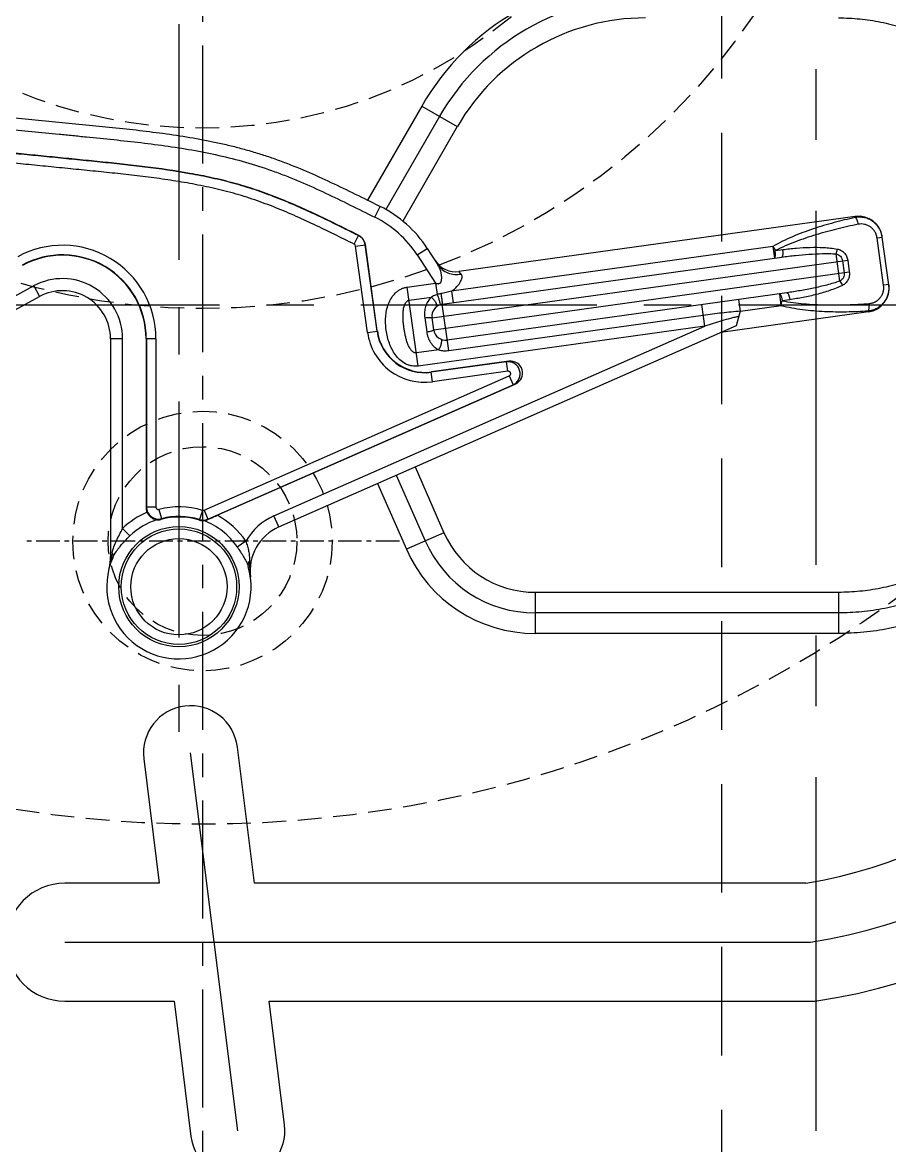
# Model space of a CAD drawing. Header units: millimetres. Extents: x 28656 to 29764, y -21384 to -20601.
# Drawn here: x 29552.48 to 29589.24, y -20886.88 to -20839.29 of the extents above; entities that cross this region are included whole.
import ezdxf

# ---------------------------------------------------------------- set-up
doc = ezdxf.new("R2010")
doc.units = ezdxf.units.MM
doc.header["$LTSCALE"] = 8
doc.linetypes.add('CENTER', pattern=[2, 1.25, -0.25, 0.25, -0.25])
doc.linetypes.add('HIDDEN', pattern=[0.375, 0.25, -0.125])
for name, color, linetype in [('Cav-cor', 30, 'Continuous'), ('CL', 1, 'Continuous'), ('WT', 4, 'Continuous')]:
    doc.layers.add(name, color=color, linetype=linetype)

msp = doc.modelspace()

# ---------------------------------------------------------------- linework, layer by layer
at = {"linetype": 'CENTER', "ltscale": 0.5}
msp.add_line((29560.117, -20648.266), (29560.117, -20998.266), dxfattribs=at)
at = {"color": 8, "linetype": 'CENTER', "ltscale": 0.1}
msp.add_line((29568.463, -20861.266), (29552.525, -20861.266), dxfattribs=at)
at = {"color": 8, "linetype": 'HIDDEN', "ltscale": 0.5}
for centre, radius in [((29560.117, -20823.266), 50), ((29560.117, -20823.266), 28.15), ((29560.117, -20823.266), 20.5), ((29560.117, -20861.266), 5.5), ((29560.117, -20861.266), 4)]:
    msp.add_circle(centre, radius, dxfattribs=at)
at = {"layer": 'Cav-cor', "color": 241}
for p, q in [((29569.411, -20842.829), (29567.109, -20846.815)), ((29569.411, -20842.829), (29570.92, -20843.7)), ((29570.166, -20843.265), (29567.887, -20847.21)), ((29570.92, -20843.7), (29568.609, -20847.705)), ((29567.109, -20846.815), (29567.149, -20846.835)), ((29567.149, -20846.835), (29567.649, -20847.084)), ((29567.422, -20847.54), (29567.649, -20847.084)), ((29587.787, -20847.51), (29570.987, -20849.844)), ((29587.787, -20847.51), (29587.794, -20847.556)), ((29566.55, -20848.686), (29566.731, -20848.321)), ((29566.743, -20848.312), (29566.731, -20848.321)), ((29566.605, -20848.763), (29567.009, -20848.707)), ((29567.115, -20852.429), (29566.605, -20848.763)), ((29567.021, -20848.698), (29567.009, -20848.707)), ((29567.518, -20852.373), (29567.009, -20848.707)), ((29567.529, -20852.358), (29567.021, -20848.698)), ((29584.298, -20848.782), (29570.673, -20850.675)), ((29584.293, -20848.783), (29584.361, -20849.273)), ((29588.94, -20848.395), (29588.717, -20848.426)), ((29588.993, -20850.416), (29588.717, -20848.426)), ((29589.219, -20850.4), (29588.938, -20848.38)), ((29569.22, -20849.141), (29569.647, -20848.862)), ((29569.22, -20849.141), (29569.998, -20850.333)), ((29569.647, -20848.862), (29570.098, -20849.553)), ((29570.283, -20851.229), (29584.682, -20849.228)), ((29584.405, -20848.958), (29584.72, -20848.914)), ((29587.138, -20850.247), (29586.978, -20849.095)), ((29569.848, -20851.804), (29587.469, -20849.356)), ((29587.251, -20849.386), (29587.322, -20849.892)), ((29587.469, -20849.356), (29587.539, -20849.861)), ((29569.918, -20852.31), (29587.539, -20849.861)), ((29571.085, -20849.948), (29570.987, -20849.844)), ((29552.96, -20850.454), (29540.447, -20857.276)), ((29552.96, -20850.454), (29553.204, -20850.902)), ((29568.801, -20850.5), (29569.998, -20850.333)), ((29569.267, -20853.85), (29568.801, -20850.5)), ((29569.998, -20850.333), (29570.066, -20850.818)), ((29570.673, -20850.675), (29570.741, -20851.165)), ((29589.217, -20850.385), (29588.993, -20850.416)), ((29540.173, -20858.007), (29553.204, -20850.902)), ((29568.879, -20851.058), (29569.823, -20850.927)), ((29584.893, -20850.744), (29570.493, -20852.745)), ((29582.926, -20851.517), (29582.858, -20851.027)), ((29584.572, -20850.789), (29584.64, -20851.279)), ((29585.015, -20851.036), (29584.697, -20851.08)), ((29570.555, -20853.189), (29570.283, -20851.229)), ((29581.414, -20852.163), (29581.286, -20851.245)), ((29588.349, -20851.551), (29582.096, -20852.42)), ((29582.757, -20852.129), (29582.927, -20851.513)), ((29582.926, -20851.517), (29584.643, -20851.278)), ((29588.342, -20851.505), (29588.349, -20851.551)), ((29563.352, -20860.667), (29582.757, -20852.129)), ((29569.538, -20851.802), (29569.621, -20852.396)), ((29569.918, -20852.31), (29569.848, -20851.804)), ((29570.555, -20853.189), (29581.348, -20851.69)), ((29563.147, -20860.2), (29581.414, -20852.163)), ((29567.115, -20852.429), (29567.518, -20852.373)), ((29567.518, -20852.373), (29567.529, -20852.358)), ((29581.414, -20852.163), (29569.267, -20853.85)), ((29556.73, -20852.693), (29556.22, -20852.693)), ((29556.22, -20852.693), (29556.22, -20861.92)), ((29556.73, -20860.732), (29556.73, -20852.693)), ((29558.144, -20852.693), (29557.724, -20852.693)), ((29557.724, -20852.693), (29557.724, -20859.84)), ((29557.737, -20852.693), (29557.737, -20859.823)), ((29558.144, -20852.693), (29558.144, -20859.823)), ((29570.133, -20853.161), (29569.189, -20853.292)), ((29573.011, -20853.668), (29569.818, -20854.112)), ((29573.101, -20853.642), (29569.829, -20854.097)), ((29573.101, -20853.642), (29573.011, -20853.668)), ((29573.067, -20854.072), (29573.011, -20853.668)), ((29560.183, -20859.96), (29573.122, -20854.266)), ((29569.818, -20854.112), (29569.829, -20854.097)), ((29569.874, -20854.516), (29569.818, -20854.112)), ((29573.067, -20854.072), (29569.874, -20854.516)), ((29573.122, -20854.266), (29573.286, -20854.64)), ((29560.347, -20860.333), (29573.286, -20854.64)), ((29560.74, -20860.174), (29573.377, -20854.614)), ((29573.377, -20854.614), (29573.286, -20854.64)), ((29569.129, -20858.125), (29570.355, -20860.91)), ((29568.331, -20858.476), (29569.557, -20861.261)), ((29567.533, -20858.827), (29568.759, -20861.612)), ((29558.144, -20859.823), (29557.737, -20859.823)), ((29558.272, -20859.921), (29558.374, -20860.316)), ((29560.112, -20859.964), (29559.992, -20860.353)), ((29560.183, -20859.96), (29560.347, -20860.333)), ((29563.352, -20860.667), (29563.147, -20860.2)), ((29559.992, -20860.378), (29559.992, -20860.353)), ((29560.348, -20860.351), (29560.347, -20860.333)), ((29556.73, -20860.732), (29557.037, -20861.049)), ((29570.355, -20860.91), (29568.759, -20861.612)), ((29561.958, -20861.272), (29561.593, -20861.52)), ((29556.257, -20861.92), (29556.22, -20861.92)), ((29587.075, -20863.439), (29574.23, -20863.439)), ((29574.23, -20865.182), (29574.23, -20863.439)), ((29587.075, -20863.439), (29587.075, -20865.182)), ((29587.075, -20864.311), (29574.23, -20864.311)), ((29587.075, -20865.182), (29574.23, -20865.182)), ((29561.609, -20886.254), (29559.614, -20870.242)), ((29562.317, -20875.766), (29561.598, -20869.995)), ((29557.629, -20870.49), (29558.286, -20875.766)), ((29558.286, -20875.766), (29554.286, -20875.766)), ((29585.695, -20875.766), (29562.317, -20875.766)), ((29554.286, -20878.266), (29585.893, -20878.266)), ((29554.286, -20880.766), (29558.909, -20880.766)), ((29558.909, -20880.766), (29559.624, -20886.501)), ((29562.94, -20880.766), (29586.08, -20880.766)), ((29563.593, -20886.006), (29562.94, -20880.766))]:
    msp.add_line(p, q, dxfattribs=at)
for radius in [2.55, 2.448, 2.04]:
    msp.add_circle((29559.117, -20863.2), radius, dxfattribs=at)
for centre, radius, start, end in [((29572.445, -20855.194), 35.018, 347.6108, 79.4724), ((29572.445, -20855.194), 32.518, 347.6108, 79.074), ((29572.445, -20855.194), 30.018, 347.6108, 78.6267), ((29578.897, -20848.301), 10.952, 89.9809, 150.0191), ((29578.897, -20848.301), 10.08, 89.9793, 150.0207), ((29578.897, -20848.301), 9.208, 89.9773, 150.0227), ((29565.376, -20851.649), 5.1, 33.13, 63.5296), ((29565.376, -20851.649), 4.59, 33.13, 63.5296), ((29587.928, -20848.52), 1.02, 7.91, 97.91), ((29566.504, -20848.777), 0.51, 7.9409, 63.4997), ((29566.516, -20848.768), 0.51, 7.9076, 63.5328), ((29554.18, -20852.693), 3.964, 0, 118.6), ((29566.504, -20848.777), 0.102, 7.91, 63.5306), ((29554.18, -20852.693), 3.556, 0, 118.6), ((29554.18, -20852.693), 3.543, 0, 118.6), ((29570.847, -20848.834), 1.02, 213.117, 277.9098), ((29554.18, -20852.693), 2.55, 0, 118.6), ((29554.18, -20852.693), 2.04, 0, 118.6), ((29588.208, -20850.541), 1.02, 277.91, 7.91), ((29570.353, -20851.734), 0.51, 97.91, 187.91), ((29569.537, -20852.093), 2.446, 187.8963, 277.9237), ((29569.537, -20852.094), 2.038, 187.8767, 277.9433), ((29570.423, -20852.239), 0.51, 187.91, 277.91), ((29559.117, -20863.2), 3.433, 113.1717, 134.0417), ((29564.69, -20865.211), 8.796, 142.2298, 142.3679), ((29558.234, -20859.84), 0.51, 179.9961, 203.5607), ((29558.247, -20859.822), 0.51, 180.0882, 284.3716), ((29558.246, -20859.823), 0.102, 179.9874, 284.4723), ((29559.117, -20863.2), 3.386, 72.9126, 104.4598), ((29559.117, -20863.2), 2.954, 72.766, 104.9691), ((29559.117, -20863.2), 2.978, 72.9126, 104.4598), ((29560.142, -20859.866), 0.102, 252.9136, 293.7489), ((29559.117, -20863.2), 3.433, 34.1636, 61.7962), ((29564.174, -20862.534), 2.55, 113.75, 150.3228), ((29559.117, -20863.2), 2.992, 108.2605, 134.0417), ((29564.43, -20864.297), 7.247, 146.6822, 146.9631), ((29560.142, -20859.866), 0.51, 252.9314, 293.7311), ((29559.117, -20863.2), 2.992, 34.1635, 69.4467), ((29564.174, -20862.534), 2.04, 113.75, 187.4978), ((29574.227, -20859.209), 4.229, 203.7119, 270.0381), ((29574.227, -20859.209), 5.973, 203.723, 270.027), ((29574.227, -20859.209), 5.101, 203.7184, 270.0316), ((29582.434, -20855.864), 20.168, 279.3074, 343.8433), ((29559.117, -20863.2), 3.06, 156.3492, 16.3815), ((29554.18, -20861.92), 2.04, 345.4662, 0), ((29562.204, -20863.062), 6.055, 167.6592, 169.1304), ((29582.434, -20855.864), 22.668, 278.7781, 343.8433), ((29582.434, -20855.864), 25.168, 278.3299, 343.8433), ((29559.614, -20870.242), 2, 7.1034, 187.1034), ((29554.286, -20878.266), 2.5, 90, 270), ((29561.609, -20886.254), 2, 187.1034, 7.1034)]:
    msp.add_arc(centre, radius, start, end, dxfattribs=at)
for centre, major_axis, ratio, start_param, end_param in [((29569.551, -20852.075), (1.232, 1.629), 0.998783, -3.926382, -2.356803), ((29573.167, -20854.149), (-0.506, -0.144), 0.969354, 1.713338, 4.569847)]:
    msp.add_ellipse(centre, major_axis=major_axis, ratio=ratio, start_param=start_param, end_param=end_param, dxfattribs=at)
for points, knots in [([(29587.075, -20837.35), (29587.434, -20837.35), (29588.152, -20837.385), (29589.218, -20837.542), (29590.263, -20837.802), (29591.278, -20838.164), (29592.252, -20838.624), (29593.177, -20839.177), (29594.043, -20839.818), (29594.842, -20840.542), (29595.565, -20841.34), (29596.206, -20842.206), (29596.759, -20843.131), (29597.219, -20844.105), (29597.581, -20845.12), (29597.841, -20846.166), (29597.999, -20847.231), (29598.034, -20847.949), (29598.034, -20848.308)], [0, 0, 0, 0, 0.062501, 0.125, 0.1875, 0.25, 0.3125, 0.375, 0.4375, 0.5, 0.5625, 0.625, 0.6875, 0.75, 0.8125, 0.875, 0.937499, 1, 1, 1, 1]), ([(29587.075, -20838.221), (29587.405, -20838.221), (29588.066, -20838.253), (29589.047, -20838.398), (29590.01, -20838.638), (29590.944, -20838.971), (29591.841, -20839.394), (29592.692, -20839.903), (29593.489, -20840.493), (29594.224, -20841.159), (29594.89, -20841.894), (29595.48, -20842.691), (29595.989, -20843.542), (29596.412, -20844.439), (29596.745, -20845.374), (29596.985, -20846.336), (29597.13, -20847.317), (29597.162, -20847.978), (29597.162, -20848.308)], [0, 0, 0, 0, 0.062501, 0.125, 0.187501, 0.250001, 0.3125, 0.375, 0.4375, 0.5, 0.5625, 0.625, 0.6875, 0.749999, 0.812499, 0.875, 0.937499, 1, 1, 1, 1]), ([(29587.075, -20839.093), (29587.377, -20839.093), (29587.98, -20839.122), (29588.877, -20839.254), (29589.756, -20839.473), (29590.61, -20839.777), (29591.429, -20840.164), (29592.465, -20840.783), (29593.639, -20841.745), (29594.6, -20842.918), (29595.219, -20843.954), (29595.606, -20844.773), (29595.91, -20845.627), (29596.129, -20846.506), (29596.261, -20847.403), (29596.29, -20848.006), (29596.29, -20848.308)], [0, 0, 0, 0, 0.06252, 0.125038, 0.187558, 0.250077, 0.312596, 0.375114, 0.5, 0.624886, 0.687404, 0.749923, 0.812442, 0.874962, 0.93748, 1, 1, 1, 1]), ([(29549.316, -20843.079), (29549.697, -20843.107), (29550.459, -20843.169), (29551.601, -20843.27), (29552.742, -20843.378), (29553.883, -20843.491), (29555.024, -20843.606), (29556.165, -20843.719), (29557.305, -20843.84), (29558.443, -20843.98), (29559.577, -20844.151), (29560.516, -20844.327), (29561.262, -20844.495), (29561.817, -20844.637), (29562.368, -20844.796), (29562.914, -20844.971), (29563.454, -20845.163), (29564.167, -20845.438), (29565.045, -20845.817), (29566.082, -20846.306), (29566.767, -20846.645), (29567.109, -20846.815)], [0, 0, 0, 0, 0.062499, 0.124998, 0.187497, 0.249996, 0.312495, 0.374994, 0.437493, 0.499992, 0.562491, 0.624991, 0.656243, 0.687494, 0.718746, 0.749999, 0.781251, 0.812502, 0.875002, 0.937501, 1, 1, 1, 1]), ([(29549.399, -20843.598), (29549.786, -20843.627), (29550.559, -20843.69), (29551.719, -20843.793), (29552.878, -20843.904), (29553.843, -20844.001), (29554.616, -20844.077), (29555.388, -20844.153), (29556.353, -20844.251), (29557.51, -20844.377), (29558.665, -20844.525), (29559.815, -20844.708), (29560.957, -20844.94), (29562.085, -20845.233), (29563.006, -20845.539), (29563.731, -20845.815), (29564.449, -20846.112), (29565.333, -20846.513), (29566.38, -20847.021), (29567.075, -20847.367), (29567.422, -20847.54)], [0, 0, 0, 0, 0.062496, 0.124993, 0.187489, 0.249985, 0.281233, 0.31248, 0.374976, 0.437475, 0.499972, 0.562475, 0.624981, 0.687485, 0.749991, 0.78125, 0.812502, 0.875005, 0.937505, 1, 1, 1, 1]), ([(29566.743, -20848.312), (29566.457, -20848.17), (29565.885, -20847.885), (29565.022, -20847.466), (29564.15, -20847.066), (29563.413, -20846.756), (29562.815, -20846.529), (29562.362, -20846.371), (29561.905, -20846.226), (29561.29, -20846.049), (29560.513, -20845.861), (29559.258, -20845.614), (29557.991, -20845.435), (29556.72, -20845.289), (29555.925, -20845.207), (29555.289, -20845.143), (29554.653, -20845.079), (29553.857, -20844.999), (29552.903, -20844.905), (29552.266, -20844.843), (29551.948, -20844.813)], [0, 0, 0, 0, 0.062499, 0.124999, 0.187499, 0.25, 0.281252, 0.312506, 0.34376, 0.375013, 0.437515, 0.500015, 0.625004, 0.687503, 0.750003, 0.781252, 0.812502, 0.875001, 0.937501, 1, 1, 1, 1]), ([(29566.731, -20848.321), (29566.446, -20848.179), (29565.874, -20847.894), (29565.013, -20847.476), (29564.143, -20847.077), (29563.26, -20846.706), (29562.511, -20846.432), (29561.902, -20846.238), (29561.289, -20846.062), (29560.513, -20845.874), (29559.26, -20845.628), (29557.996, -20845.449), (29556.728, -20845.303), (29555.934, -20845.221), (29555.299, -20845.157), (29554.664, -20845.093), (29553.871, -20845.014), (29552.918, -20844.919), (29552.283, -20844.858), (29551.965, -20844.828)], [0, 0, 0, 0, 0.062498, 0.124997, 0.187496, 0.249996, 0.312501, 0.343755, 0.375009, 0.437517, 0.500019, 0.625009, 0.687507, 0.750006, 0.781255, 0.812505, 0.875003, 0.937502, 1, 1, 1, 1]), ([(29566.55, -20848.686), (29566.267, -20848.545), (29565.701, -20848.263), (29564.848, -20847.849), (29563.987, -20847.453), (29563.113, -20847.086), (29562.37, -20846.815), (29561.768, -20846.623), (29561.312, -20846.494), (29560.853, -20846.376), (29560.237, -20846.235), (29559.461, -20846.084), (29558.525, -20845.935), (29557.585, -20845.812), (29556.643, -20845.704), (29555.857, -20845.623), (29555.228, -20845.56), (29554.6, -20845.497), (29553.814, -20845.418), (29552.87, -20845.324), (29552.241, -20845.264), (29551.927, -20845.234)], [0, 0, 0, 0, 0.062498, 0.124995, 0.187493, 0.249992, 0.312496, 0.34375, 0.375003, 0.406259, 0.437515, 0.500016, 0.562515, 0.625014, 0.687512, 0.75001, 0.781259, 0.812507, 0.875005, 0.937502, 1, 1, 1, 1]), ([(29587.794, -20847.556), (29587.491, -20847.62), (29586.889, -20847.763), (29586.147, -20847.984), (29585.562, -20848.191), (29584.986, -20848.421), (29584.567, -20848.626), (29584.298, -20848.782)], [0, 0, 0, 0, 0.249603, 0.499366, 0.624383, 0.749487, 1, 1, 1, 1]), ([(29587.915, -20847.841), (29587.613, -20847.902), (29587.013, -20848.035), (29586.122, -20848.278), (29585.246, -20848.572), (29584.679, -20848.817), (29584.405, -20848.958)], [0, 0, 0, 0, 0.249774, 0.499637, 0.749654, 1, 1, 1, 1]), ([(29588.938, -20848.38), (29588.928, -20848.314), (29588.895, -20848.185), (29588.808, -20848.004), (29588.688, -20847.845), (29588.54, -20847.714), (29588.369, -20847.616), (29588.182, -20847.555), (29587.987, -20847.533), (29587.857, -20847.544), (29587.794, -20847.556)], [0, 0, 0, 0, 0.126764, 0.253203, 0.379038, 0.504235, 0.628771, 0.752759, 0.876409, 1, 1, 1, 1]), ([(29587.794, -20847.556), (29587.8, -20847.56), (29587.812, -20847.57), (29587.828, -20847.592), (29587.845, -20847.62), (29587.868, -20847.67), (29587.893, -20847.744), (29587.908, -20847.808), (29587.915, -20847.841)], [0, 0, 0, 0, 0.064988, 0.150525, 0.256387, 0.380874, 0.674217, 1, 1, 1, 1]), ([(29588.717, -20848.426), (29588.71, -20848.379), (29588.688, -20848.286), (29588.629, -20848.158), (29588.545, -20848.044), (29588.44, -20847.951), (29588.319, -20847.881), (29588.188, -20847.838), (29588.051, -20847.823), (29587.959, -20847.832), (29587.915, -20847.841)], [0, 0, 0, 0, 0.12743, 0.254541, 0.380851, 0.506253, 0.630688, 0.754279, 0.877272, 1, 1, 1, 1]), ([(29584.293, -20848.783), (29584.313, -20848.809), (29584.351, -20848.866), (29584.383, -20848.927), (29584.399, -20848.959)], [0, 0, 0, 0, 0.477092, 1, 1, 1, 1]), ([(29584.72, -20848.914), (29584.911, -20848.888), (29585.295, -20848.845), (29585.874, -20848.812), (29586.358, -20848.816), (29586.743, -20848.846), (29586.935, -20848.872), (29587.031, -20848.889)], [0, 0, 0, 0, 0.249805, 0.499659, 0.749629, 0.874761, 1, 1, 1, 1]), ([(29584.361, -20849.273), (29584.364, -20849.273), (29584.37, -20849.271), (29584.381, -20849.263), (29584.388, -20849.248), (29584.392, -20849.231), (29584.396, -20849.215), (29584.401, -20849.197), (29584.407, -20849.168), (29584.413, -20849.127), (29584.41, -20849.074), (29584.4, -20849.018), (29584.399, -20848.979), (29584.399, -20848.959)], [0, 0, 0, 0, 0.026943, 0.055177, 0.122747, 0.165122, 0.215373, 0.273711, 0.338807, 0.484223, 0.64523, 0.818853, 1, 1, 1, 1]), ([(29584.682, -20849.228), (29584.695, -20849.227), (29584.708, -20849.208), (29584.716, -20849.187), (29584.722, -20849.164), (29584.728, -20849.129), (29584.731, -20849.083), (29584.731, -20849.03), (29584.727, -20848.973), (29584.723, -20848.934), (29584.72, -20848.914)], [0, 0, 0, 0, 0.117786, 0.162594, 0.213986, 0.335628, 0.480034, 0.642792, 0.818526, 1, 1, 1, 1]), ([(29584.682, -20849.228), (29584.872, -20849.202), (29585.253, -20849.155), (29585.827, -20849.105), (29586.306, -20849.083), (29586.69, -20849.082), (29586.882, -20849.088), (29586.978, -20849.095)], [0, 0, 0, 0, 0.249968, 0.499942, 0.749929, 0.874958, 1, 1, 1, 1]), ([(29586.978, -20849.095), (29586.99, -20849.063), (29587.01, -20848.995), (29587.025, -20848.926), (29587.031, -20848.889)], [0, 0, 0, 0, 0.474523, 1, 1, 1, 1]), ([(29586.978, -20849.095), (29587.012, -20849.101), (29587.08, -20849.125), (29587.165, -20849.191), (29587.226, -20849.281), (29587.246, -20849.351), (29587.251, -20849.386)], [0, 0, 0, 0, 0.246288, 0.495283, 0.74689, 1, 1, 1, 1]), ([(29587.031, -20848.889), (29587.086, -20848.899), (29587.194, -20848.938), (29587.33, -20849.044), (29587.427, -20849.187), (29587.461, -20849.299), (29587.469, -20849.356)], [0, 0, 0, 0, 0.246291, 0.495284, 0.74689, 1, 1, 1, 1]), ([(29569.998, -20850.333), (29570.021, -20850.342), (29570.056, -20850.353), (29570.104, -20850.359), (29570.14, -20850.356), (29570.174, -20850.344), (29570.202, -20850.323), (29570.222, -20850.295), (29570.236, -20850.264), (29570.246, -20850.232), (29570.255, -20850.189), (29570.259, -20850.134), (29570.258, -20850.069), (29570.252, -20850.004), (29570.243, -20849.941), (29570.226, -20849.86), (29570.199, -20849.762), (29570.156, -20849.653), (29570.119, -20849.585), (29570.098, -20849.553)], [0, 0, 0, 0, 0.070857, 0.106315, 0.141388, 0.176013, 0.209733, 0.243082, 0.27591, 0.308529, 0.340936, 0.405253, 0.468934, 0.531917, 0.594105, 0.655406, 0.774916, 0.889896, 1, 1, 1, 1]), ([(29570.098, -20849.553), (29570.148, -20849.63), (29570.274, -20849.769), (29570.518, -20849.911), (29570.797, -20849.977), (29570.99, -20849.966), (29571.085, -20849.948)], [0, 0, 0, 0, 0.244204, 0.491292, 0.743134, 1, 1, 1, 1]), ([(29570.673, -20850.675), (29570.757, -20850.619), (29570.871, -20850.523), (29570.991, -20850.378), (29571.058, -20850.275), (29571.097, -20850.189), (29571.116, -20850.125), (29571.126, -20850.071), (29571.123, -20850.019), (29571.106, -20849.974), (29571.092, -20849.956), (29571.085, -20849.948)], [0, 0, 0, 0, 0.334198, 0.485673, 0.622754, 0.742585, 0.795413, 0.843418, 0.926277, 0.963521, 1, 1, 1, 1]), ([(29587.138, -20850.247), (29587.047, -20850.279), (29586.865, -20850.338), (29586.495, -20850.441), (29586.028, -20850.55), (29585.462, -20850.658), (29585.083, -20850.717), (29584.893, -20850.744)], [0, 0, 0, 0, 0.125042, 0.250072, 0.500059, 0.750033, 1, 1, 1, 1]), ([(29587.322, -20849.892), (29587.326, -20849.927), (29587.325, -20850), (29587.291, -20850.103), (29587.228, -20850.19), (29587.169, -20850.232), (29587.138, -20850.247)], [0, 0, 0, 0, 0.253113, 0.504721, 0.753716, 1, 1, 1, 1]), ([(29587.138, -20850.247), (29587.158, -20850.274), (29587.196, -20850.333), (29587.229, -20850.396), (29587.245, -20850.43)], [0, 0, 0, 0, 0.47448, 1, 1, 1, 1]), ([(29587.539, -20849.861), (29587.547, -20849.918), (29587.545, -20850.035), (29587.49, -20850.2), (29587.388, -20850.339), (29587.295, -20850.405), (29587.245, -20850.43)], [0, 0, 0, 0, 0.253113, 0.50472, 0.753713, 1, 1, 1, 1]), ([(29569.267, -20853.85), (29569.22, -20853.857), (29569.126, -20853.862), (29568.985, -20853.846), (29568.848, -20853.809), (29568.676, -20853.732), (29568.482, -20853.594), (29568.294, -20853.382), (29568.145, -20853.14), (29568.033, -20852.881), (29567.952, -20852.61), (29567.9, -20852.332), (29567.875, -20852.051), (29567.879, -20851.768), (29567.916, -20851.488), (29567.993, -20851.215), (29568.116, -20850.96), (29568.265, -20850.774), (29568.41, -20850.654), (29568.531, -20850.58), (29568.662, -20850.527), (29568.755, -20850.506), (29568.801, -20850.5)], [0, 0, 0, 0, 0.031265, 0.062551, 0.093832, 0.125122, 0.187576, 0.250052, 0.312537, 0.375026, 0.437518, 0.500011, 0.562505, 0.624997, 0.687487, 0.749973, 0.812447, 0.874894, 0.906181, 0.937458, 0.968738, 1, 1, 1, 1]), ([(29570.673, -20850.675), (29570.599, -20850.695), (29570.451, -20850.734), (29570.301, -20850.767), (29570.226, -20850.78)], [0, 0, 0, 0, 0.499374, 1, 1, 1, 1]), ([(29587.245, -20850.43), (29587.158, -20850.473), (29586.98, -20850.55), (29586.617, -20850.684), (29586.153, -20850.82), (29585.587, -20850.946), (29585.206, -20851.009), (29585.015, -20851.036)], [0, 0, 0, 0, 0.125239, 0.250372, 0.500341, 0.750195, 1, 1, 1, 1]), ([(29588.342, -20851.505), (29588.407, -20851.499), (29588.535, -20851.474), (29588.716, -20851.4), (29588.879, -20851.29), (29589.017, -20851.149), (29589.124, -20850.982), (29589.196, -20850.797), (29589.23, -20850.6), (29589.227, -20850.466), (29589.219, -20850.4)], [0, 0, 0, 0, 0.123591, 0.24724, 0.371229, 0.495764, 0.620962, 0.746797, 0.873236, 1, 1, 1, 1]), ([(29588.381, -20851.197), (29588.426, -20851.194), (29588.517, -20851.177), (29588.644, -20851.126), (29588.759, -20851.049), (29588.857, -20850.949), (29588.932, -20850.831), (29588.982, -20850.698), (29589.004, -20850.558), (29589, -20850.463), (29588.993, -20850.416)], [0, 0, 0, 0, 0.122728, 0.24572, 0.369311, 0.493746, 0.619149, 0.745459, 0.87257, 1, 1, 1, 1]), ([(29569.189, -20853.292), (29569.163, -20853.296), (29569.121, -20853.291), (29569.073, -20853.27), (29569.028, -20853.241), (29568.979, -20853.196), (29568.931, -20853.134), (29568.89, -20853.067), (29568.843, -20852.973), (29568.795, -20852.85), (29568.749, -20852.698), (29568.712, -20852.543), (29568.681, -20852.386), (29568.657, -20852.227), (29568.637, -20852.068), (29568.624, -20851.909), (29568.617, -20851.749), (29568.62, -20851.591), (29568.632, -20851.459), (29568.652, -20851.356), (29568.673, -20851.28), (29568.703, -20851.207), (29568.737, -20851.151), (29568.773, -20851.111), (29568.804, -20851.086), (29568.839, -20851.067), (29568.866, -20851.06), (29568.879, -20851.058)], [0, 0, 0, 0, 0.031403, 0.0471, 0.062715, 0.093734, 0.124644, 0.155547, 0.186485, 0.248555, 0.310983, 0.373747, 0.436764, 0.499916, 0.563068, 0.626084, 0.688848, 0.751276, 0.813345, 0.844286, 0.875184, 0.906095, 0.93711, 0.952716, 0.968411, 0.984189, 1, 1, 1, 1]), ([(29569.823, -20850.927), (29569.766, -20850.979), (29569.666, -20851.102), (29569.568, -20851.319), (29569.522, -20851.557), (29569.527, -20851.721), (29569.538, -20851.802)], [0, 0, 0, 0, 0.244727, 0.490173, 0.741592, 1, 1, 1, 1]), ([(29570.066, -20850.818), (29570.044, -20850.824), (29569.96, -20850.852), (29569.879, -20850.891), (29569.823, -20850.927)], [0, 0, 0, 0, 0.252852, 1, 1, 1, 1]), ([(29569.823, -20850.927), (29569.842, -20850.943), (29569.878, -20850.979), (29569.927, -20851.038), (29569.972, -20851.1), (29570.004, -20851.153), (29570.024, -20851.194), (29570.035, -20851.222), (29570.044, -20851.249), (29570.053, -20851.284), (29570.053, -20851.321), (29570.036, -20851.334)], [0, 0, 0, 0, 0.153677, 0.316708, 0.478686, 0.630275, 0.699498, 0.762995, 0.820003, 0.870066, 1, 1, 1, 1]), ([(29570.066, -20850.818), (29570.075, -20850.84), (29570.093, -20850.888), (29570.119, -20850.96), (29570.143, -20851.032), (29570.163, -20851.1), (29570.178, -20851.158), (29570.187, -20851.2), (29570.19, -20851.226), (29570.191, -20851.237), (29570.19, -20851.245), (29570.189, -20851.249), (29570.187, -20851.252), (29570.186, -20851.252)], [0, 0, 0, 0, 0.161482, 0.33352, 0.504145, 0.662509, 0.798455, 0.903136, 0.941732, 0.970412, 0.981057, 0.98934, 1, 1, 1, 1]), ([(29570.226, -20850.78), (29570.229, -20850.804), (29570.237, -20850.855), (29570.247, -20850.931), (29570.256, -20850.995), (29570.263, -20851.044), (29570.267, -20851.079), (29570.271, -20851.111), (29570.275, -20851.14), (29570.278, -20851.166), (29570.28, -20851.188), (29570.281, -20851.203), (29570.282, -20851.213), (29570.283, -20851.218), (29570.283, -20851.223), (29570.283, -20851.226), (29570.283, -20851.228), (29570.283, -20851.229), (29570.283, -20851.229)], [0, 0, 0, 0, 0.162403, 0.335984, 0.508435, 0.590712, 0.668559, 0.740691, 0.805829, 0.862875, 0.91096, 0.949238, 0.964464, 0.977017, 0.986863, 0.99397, 0.99832, 1, 1, 1, 1]), ([(29584.572, -20850.789), (29584.575, -20850.788), (29584.581, -20850.788), (29584.594, -20850.793), (29584.604, -20850.805), (29584.613, -20850.82), (29584.621, -20850.835), (29584.631, -20850.851), (29584.645, -20850.877), (29584.661, -20850.915), (29584.673, -20850.967), (29584.679, -20851.023), (29584.688, -20851.061), (29584.694, -20851.081)], [0, 0, 0, 0, 0.026943, 0.055177, 0.122747, 0.165122, 0.215373, 0.273711, 0.338807, 0.484223, 0.64523, 0.818853, 1, 1, 1, 1]), ([(29584.64, -20851.279), (29584.652, -20851.248), (29584.672, -20851.183), (29584.687, -20851.116), (29584.694, -20851.081)], [0, 0, 0, 0, 0.477084, 1, 1, 1, 1]), ([(29584.697, -20851.08), (29584.999, -20851.141), (29585.612, -20851.221), (29586.536, -20851.266), (29587.46, -20851.257), (29588.074, -20851.221), (29588.381, -20851.197)], [0, 0, 0, 0, 0.250344, 0.50036, 0.750225, 1, 1, 1, 1]), ([(29584.893, -20850.744), (29584.906, -20850.742), (29584.923, -20850.756), (29584.936, -20850.775), (29584.949, -20850.795), (29584.963, -20850.827), (29584.979, -20850.871), (29584.994, -20850.922), (29585.006, -20850.978), (29585.012, -20851.016), (29585.015, -20851.036)], [0, 0, 0, 0, 0.117786, 0.162594, 0.213986, 0.335628, 0.480034, 0.642792, 0.818526, 1, 1, 1, 1]), ([(29588.342, -20851.505), (29588.347, -20851.5), (29588.356, -20851.486), (29588.366, -20851.461), (29588.374, -20851.429), (29588.382, -20851.375), (29588.386, -20851.296), (29588.384, -20851.231), (29588.381, -20851.197)], [0, 0, 0, 0, 0.064987, 0.150524, 0.256385, 0.380871, 0.674214, 1, 1, 1, 1]), ([(29581.348, -20851.69), (29581.611, -20851.653), (29582.005, -20851.601), (29582.532, -20851.542), (29582.796, -20851.519), (29582.928, -20851.511)], [0, 0, 0, 0, 0.500201, 0.750205, 1, 1, 1, 1]), ([(29584.643, -20851.278), (29584.944, -20851.356), (29585.557, -20851.465), (29586.485, -20851.54), (29587.415, -20851.552), (29588.034, -20851.526), (29588.342, -20851.505)], [0, 0, 0, 0, 0.25057, 0.500632, 0.750397, 1, 1, 1, 1]), ([(29569.538, -20851.802), (29569.577, -20851.797), (29569.649, -20851.789), (29569.734, -20851.784), (29569.785, -20851.786), (29569.808, -20851.788), (29569.821, -20851.79), (29569.832, -20851.793), (29569.841, -20851.796), (29569.847, -20851.801), (29569.848, -20851.804)], [0, 0, 0, 0, 0.372077, 0.688892, 0.811602, 0.862125, 0.904871, 0.939594, 0.966458, 1, 1, 1, 1]), ([(29582.863, -20851.746), (29582.801, -20851.758), (29582.679, -20851.785), (29582.435, -20851.847), (29582.133, -20851.933), (29581.772, -20852.045), (29581.533, -20852.123), (29581.414, -20852.163)], [0, 0, 0, 0, 0.124713, 0.249635, 0.499685, 0.749831, 1, 1, 1, 1]), ([(29569.621, -20852.396), (29569.66, -20852.391), (29569.731, -20852.379), (29569.814, -20852.36), (29569.863, -20852.344), (29569.884, -20852.336), (29569.896, -20852.33), (29569.906, -20852.325), (29569.914, -20852.319), (29569.918, -20852.313), (29569.918, -20852.31)], [0, 0, 0, 0, 0.372077, 0.688892, 0.811602, 0.862125, 0.904871, 0.939594, 0.966458, 1, 1, 1, 1]), ([(29569.621, -20852.396), (29569.632, -20852.478), (29569.672, -20852.636), (29569.781, -20852.852), (29569.935, -20853.035), (29570.064, -20853.126), (29570.133, -20853.161)], [0, 0, 0, 0, 0.258388, 0.509805, 0.75525, 1, 1, 1, 1]), ([(29570.133, -20853.161), (29570.147, -20853.14), (29570.172, -20853.095), (29570.204, -20853.025), (29570.23, -20852.953), (29570.245, -20852.894), (29570.254, -20852.849), (29570.257, -20852.819), (29570.258, -20852.791), (29570.257, -20852.754), (29570.247, -20852.718), (29570.227, -20852.71)], [0, 0, 0, 0, 0.153674, 0.316703, 0.478679, 0.630269, 0.699494, 0.762992, 0.820003, 0.870067, 1, 1, 1, 1]), ([(29570.133, -20853.161), (29570.201, -20853.181), (29570.342, -20853.205), (29570.484, -20853.199), (29570.555, -20853.189)], [0, 0, 0, 0, 0.495945, 1, 1, 1, 1]), ([(29573.286, -20854.64), (29573.34, -20854.615), (29573.441, -20854.546), (29573.545, -20854.396), (29573.591, -20854.217), (29573.572, -20854.034), (29573.492, -20853.868), (29573.359, -20853.74), (29573.192, -20853.667), (29573.07, -20853.66), (29573.011, -20853.668)], [0, 0, 0, 0, 0.123891, 0.248509, 0.373973, 0.499998, 0.626021, 0.751486, 0.876103, 1, 1, 1, 1]), ([(29573.122, -20854.266), (29573.133, -20854.261), (29573.154, -20854.248), (29573.176, -20854.217), (29573.187, -20854.181), (29573.184, -20854.144), (29573.167, -20854.11), (29573.139, -20854.085), (29573.104, -20854.071), (29573.079, -20854.07), (29573.067, -20854.072)], [0, 0, 0, 0, 0.125016, 0.250026, 0.375018, 0.5, 0.624982, 0.749974, 0.874984, 1, 1, 1, 1]), ([(29596.29, -20854.224), (29596.29, -20854.526), (29596.261, -20855.129), (29596.129, -20856.026), (29595.91, -20856.905), (29595.606, -20857.758), (29595.219, -20858.578), (29594.6, -20859.614), (29593.639, -20860.787), (29592.465, -20861.749), (29591.429, -20862.368), (29590.61, -20862.754), (29589.756, -20863.058), (29588.877, -20863.277), (29587.98, -20863.409), (29587.377, -20863.439), (29587.075, -20863.439)], [0, 0, 0, 0, 0.06252, 0.125038, 0.187558, 0.250077, 0.312596, 0.375114, 0.5, 0.624886, 0.687404, 0.749923, 0.812442, 0.874962, 0.93748, 1, 1, 1, 1]), ([(29597.162, -20854.224), (29597.162, -20854.554), (29597.13, -20855.215), (29596.985, -20856.196), (29596.745, -20857.158), (29596.412, -20858.092), (29595.989, -20858.99), (29595.48, -20859.841), (29594.89, -20860.638), (29594.224, -20861.373), (29593.489, -20862.039), (29592.692, -20862.629), (29591.841, -20863.138), (29590.944, -20863.561), (29590.01, -20863.894), (29589.047, -20864.134), (29588.066, -20864.278), (29587.405, -20864.311), (29587.075, -20864.311)], [0, 0, 0, 0, 0.062501, 0.125, 0.187501, 0.250001, 0.3125, 0.375, 0.4375, 0.5, 0.5625, 0.625, 0.6875, 0.749999, 0.812499, 0.875, 0.937499, 1, 1, 1, 1]), ([(29598.034, -20854.224), (29598.034, -20854.583), (29597.999, -20855.3), (29597.841, -20856.366), (29597.581, -20857.412), (29597.219, -20858.427), (29596.759, -20859.401), (29596.206, -20860.326), (29595.565, -20861.192), (29594.842, -20861.99), (29594.043, -20862.714), (29593.177, -20863.355), (29592.252, -20863.908), (29591.278, -20864.368), (29590.263, -20864.729), (29589.218, -20864.99), (29588.152, -20865.147), (29587.434, -20865.182), (29587.075, -20865.182)], [0, 0, 0, 0, 0.062501, 0.125, 0.1875, 0.25, 0.3125, 0.375, 0.4375, 0.5, 0.5625, 0.625, 0.6875, 0.75, 0.8125, 0.875, 0.937499, 1, 1, 1, 1]), ([(29557.766, -20860.044), (29557.786, -20860.09), (29557.826, -20860.154), (29557.893, -20860.225), (29557.963, -20860.282), (29558.057, -20860.333), (29558.139, -20860.354), (29558.18, -20860.359)], [0, 0, 0, 0, 0.278032, 0.410737, 0.537545, 0.774724, 1, 1, 1, 1]), ([(29560.348, -20860.351), (29560.378, -20860.337), (29560.508, -20860.277), (29560.639, -20860.218), (29560.74, -20860.174)], [0, 0, 0, 0, 0.232292, 1, 1, 1, 1]), ([(29558.18, -20860.359), (29558.193, -20860.361), (29558.251, -20860.365), (29558.311, -20860.358), (29558.354, -20860.346)], [0, 0, 0, 0, 0.227246, 1, 1, 1, 1]), ([(29559.992, -20860.378), (29560.007, -20860.383), (29560.065, -20860.398), (29560.124, -20860.402), (29560.168, -20860.399)], [0, 0, 0, 0, 0.265637, 1, 1, 1, 1]), ([(29560.168, -20860.399), (29560.183, -20860.398), (29560.245, -20860.39), (29560.306, -20860.371), (29560.348, -20860.351)], [0, 0, 0, 0, 0.247322, 1, 1, 1, 1]), ([(29556.289, -20861.768), (29556.308, -20861.679), (29556.359, -20861.501), (29556.469, -20861.244), (29556.597, -20860.989), (29556.686, -20860.818), (29556.73, -20860.732)], [0, 0, 0, 0, 0.242205, 0.489073, 0.742582, 1, 1, 1, 1]), ([(29556.314, -20861.972), (29556.352, -20861.886), (29556.422, -20861.76), (29556.533, -20861.603), (29556.656, -20861.449), (29556.823, -20861.262), (29556.965, -20861.12), (29557.037, -20861.049)], [0, 0, 0, 0, 0.240586, 0.363567, 0.488469, 0.742753, 1, 1, 1, 1]), ([(29561.593, -20861.52), (29561.639, -20861.588), (29561.707, -20861.689), (29561.796, -20861.825), (29561.88, -20861.958), (29561.975, -20862.124), (29562.032, -20862.266), (29562.053, -20862.337)], [0, 0, 0, 0, 0.261145, 0.390318, 0.517559, 0.763664, 1, 1, 1, 1]), ([(29561.958, -20861.272), (29561.978, -20861.343), (29562.011, -20861.448), (29562.049, -20861.588), (29562.074, -20861.691), (29562.092, -20861.793), (29562.107, -20861.93), (29562.11, -20862.034), (29562.11, -20862.103)], [0, 0, 0, 0, 0.26118, 0.388539, 0.512813, 0.634906, 0.756017, 1, 1, 1, 1]), ([(29556.155, -20862.432), (29556.177, -20862.348), (29556.216, -20862.178), (29556.245, -20862.006), (29556.257, -20861.92)], [0, 0, 0, 0, 0.499911, 1, 1, 1, 1]), ([(29556.257, -20861.92), (29556.268, -20861.95), (29556.282, -20862.012), (29556.271, -20862.075), (29556.261, -20862.103)], [0, 0, 0, 0, 0.518632, 1, 1, 1, 1]), ([(29556.289, -20861.768), (29556.299, -20861.785), (29556.315, -20861.82), (29556.329, -20861.874), (29556.329, -20861.926), (29556.321, -20861.958), (29556.314, -20861.972)], [0, 0, 0, 0, 0.282594, 0.539481, 0.775629, 1, 1, 1, 1]), ([(29562.11, -20862.103), (29562.096, -20862.121), (29562.072, -20862.159), (29562.05, -20862.219), (29562.042, -20862.28), (29562.048, -20862.319), (29562.053, -20862.337)], [0, 0, 0, 0, 0.277622, 0.53349, 0.771747, 1, 1, 1, 1]), ([(29562.11, -20862.103), (29562.11, -20862.219), (29562.115, -20862.453), (29562.136, -20862.685), (29562.151, -20862.801)], [0, 0, 0, 0, 0.500247, 1, 1, 1, 1])]:
    msp.add_open_spline(points, degree=3, knots=knots, dxfattribs=at)
msp.add_open_spline([(29570.226, -20850.78), (29570.172, -20850.79), (29570.118, -20850.802), (29570.066, -20850.818)], degree=3, dxfattribs=at)
at = {"layer": 'CL', "color": 6, "linetype": 'CENTER'}
for p, q in [((29559.117, -20839.352), (29559.117, -20869.701)), ((29592.834, -20851.266), (29520.469, -20851.266))]:
    msp.add_line(p, q, dxfattribs=at)
at = {"layer": 'WT', "color": 191, "linetype": 'HIDDEN', "ltscale": 2.3}
msp.add_line((29582.117, -20823.266), (29582.117, -20935.266), dxfattribs=at)
at = {"layer": 'WT', "color": 191, "linetype": 'CENTER', "ltscale": 1.5}
msp.add_line((29586.117, -20823.266), (29586.117, -20935.266), dxfattribs=at)

doc.saveas('drawing.dxf')
